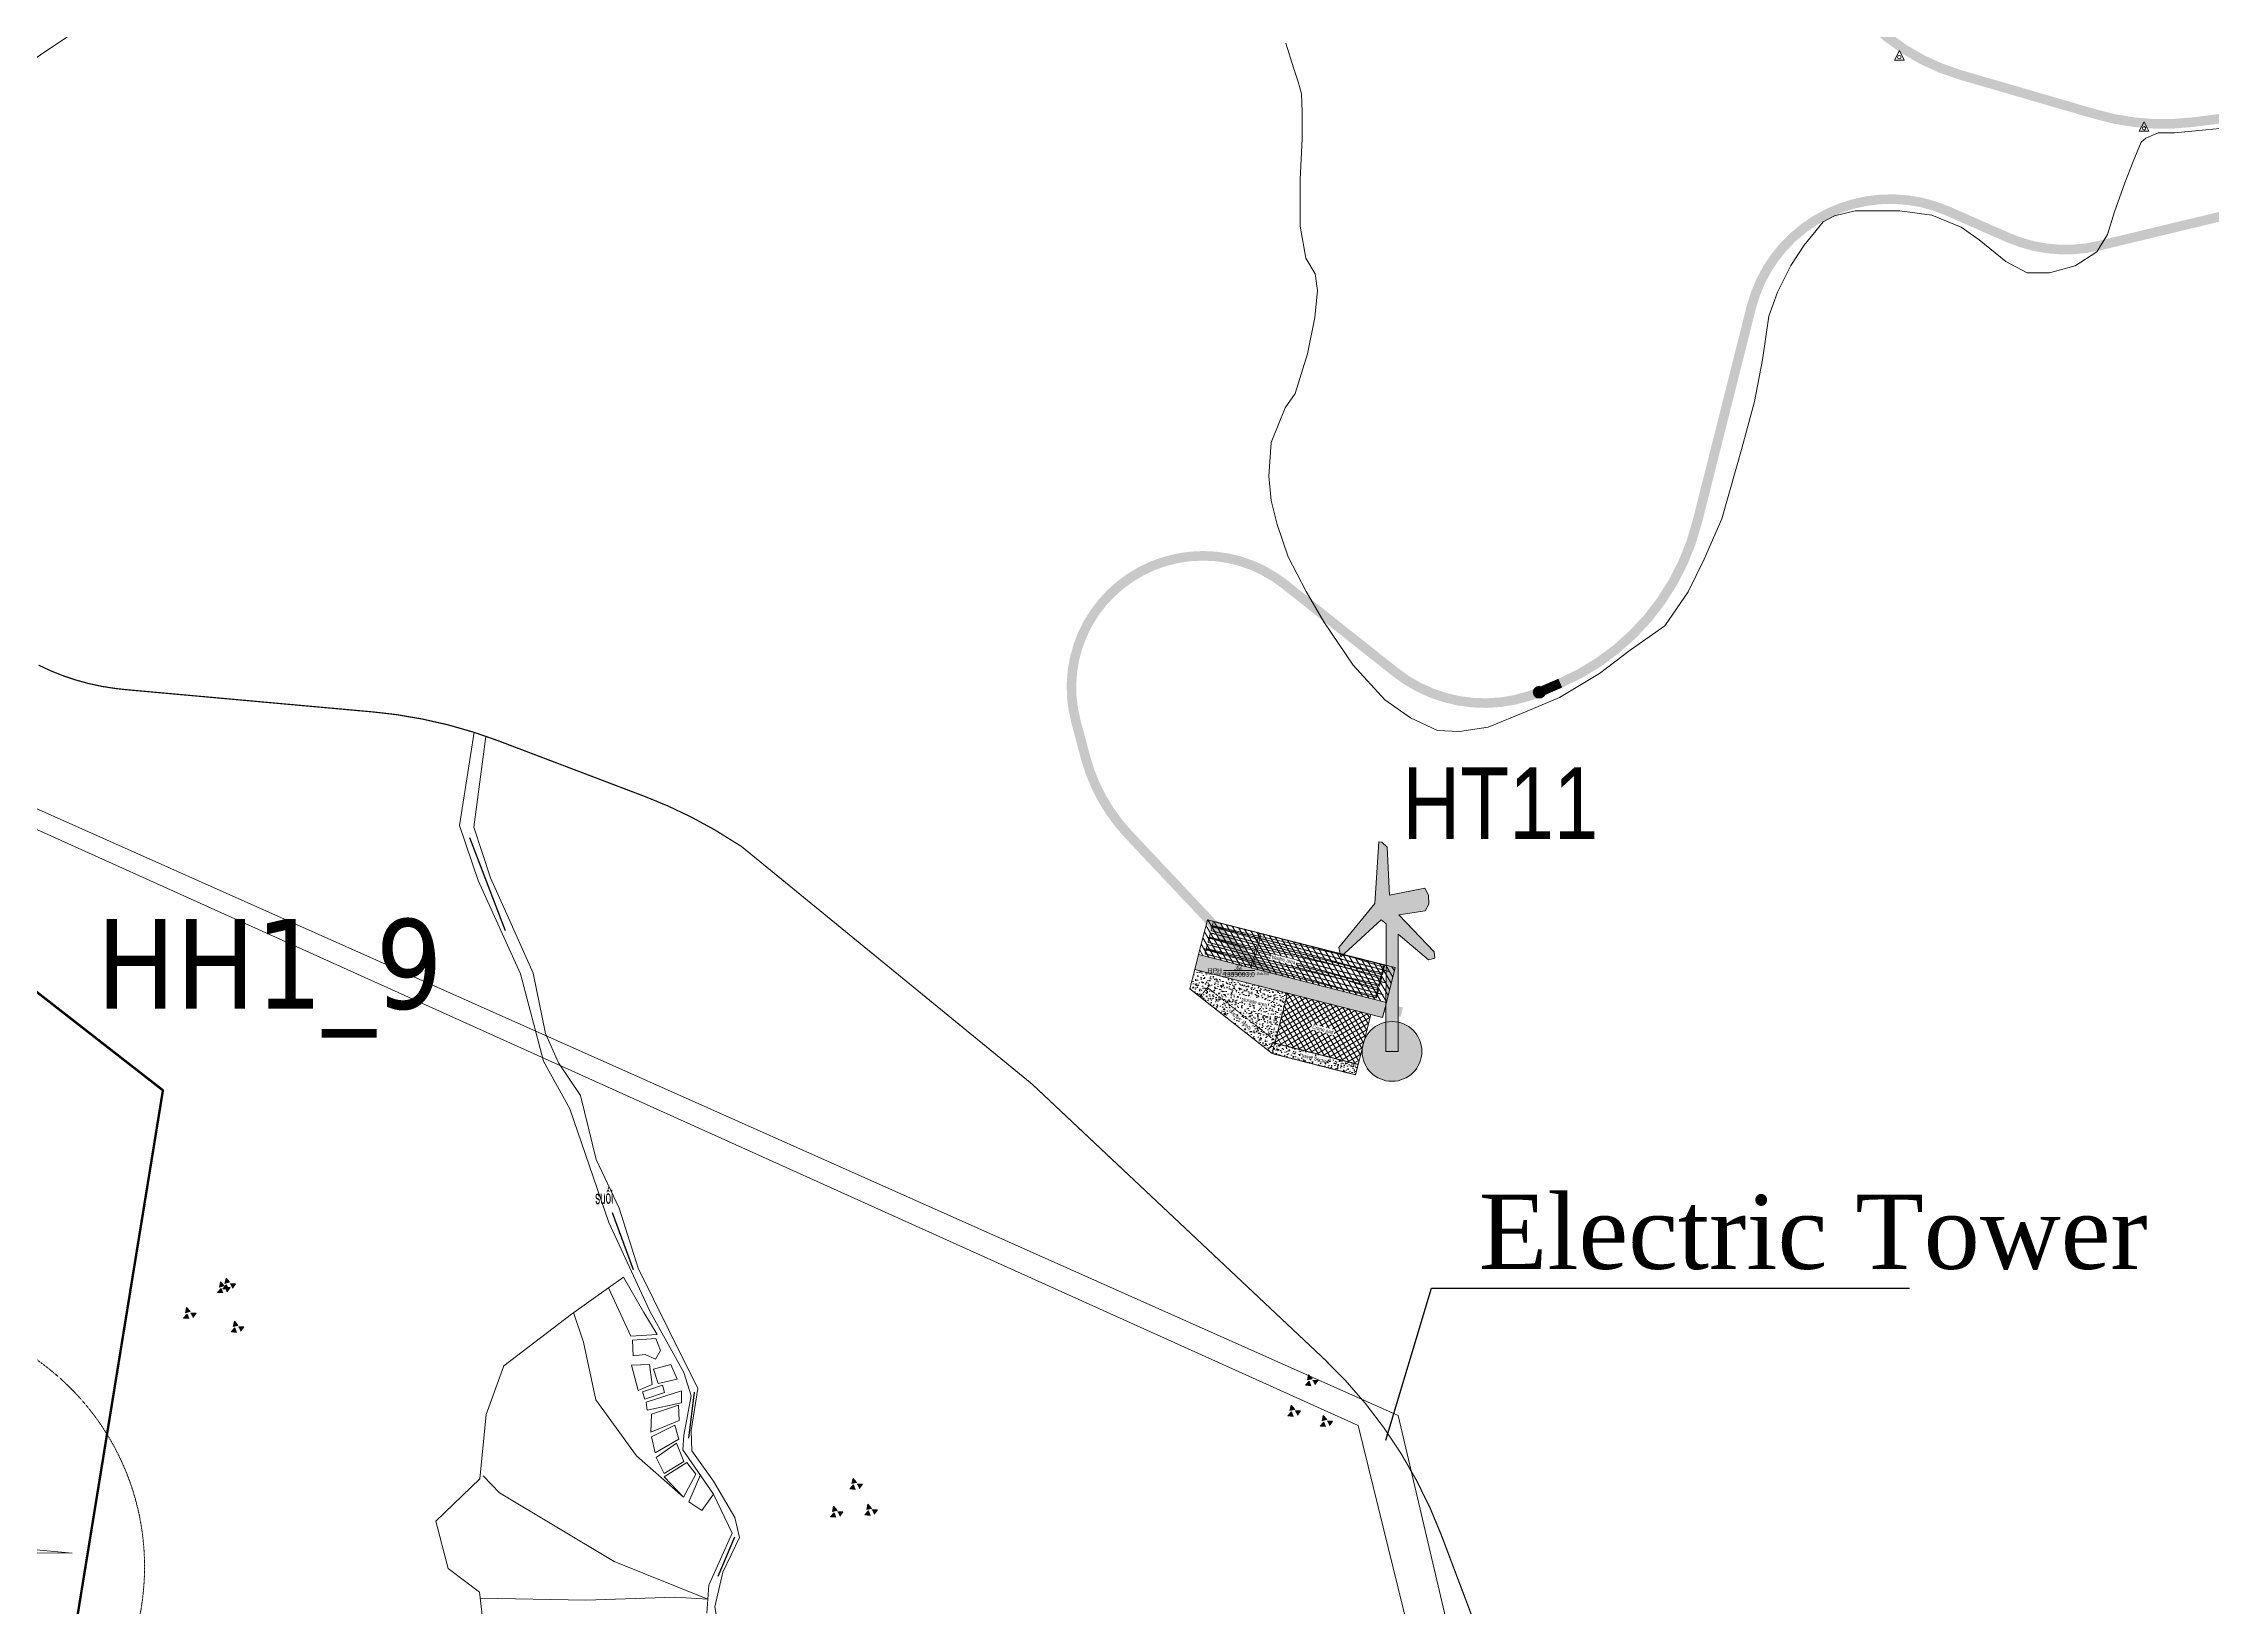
# Model space of a CAD drawing. Header units: metres. Extents: x 0 to 551036, y 0 to 1845929.
# Drawn here: x 545659 to 546567, y 1843430 to 1844084 of the extents above; entities that cross this region are included whole.
import ezdxf
from ezdxf.enums import TextEntityAlignment as Align

# ---------------------------------------------------------------- set-up
doc = ezdxf.new("R2010")
doc.units = ezdxf.units.M
doc.header["$MEASUREMENT"] = 0
for name, pattern in [('Anordnung Grundriss$0$GESTRICHELT', [0.75, 0.5, -0.25]), ('BD HH1 KEM TMB$0$DASHDOT2', [0.5, 0.25, -0.125, 0, -0.125]), ('CENTER', [2, 1.25, -0.25, 0.25, -0.25]), ('DASHED', [0.75, 0.5, -0.25]), ('HIDDEN', [0.375, 0.25, -0.125])]:
    doc.linetypes.add(name, pattern=pattern)
for name, color, linetype, lineweight in [('_0', 7, 'Continuous', 0), ('BD HH1 KEM TMB$0$ao_ho_song_suoi', 7, 'Continuous', 0), ('BD HH1 KEM TMB$0$duongdapcao', 7, 'Continuous', 0), ('BD HH1 KEM TMB$0$ghichuthuyetminh', 7, 'Continuous', 0), ('BD HH1 KEM TMB$0$nha', 7, 'Continuous', 0), ('BD HH1 KEM TMB$0$Ranh', 7, 'Continuous', 0), ('BD HH1 KEM TMB$0$ranhgioithucvat', 7, 'Continuous', 0), ('HH1', 7, 'Continuous', 0), ('Level 10', 7, 'Continuous', 0), ('Level 13', 7, 'Continuous', 0), ('Level 15', 7, 'Continuous', 0), ('Level 2', 7, 'Continuous', 0), ('Level 4', 7, 'Continuous', 0), ('Ranh', 7, 'Continuous', 0), ('STAPTS-HT8', 7, 'Continuous', 0), ('Đường', 7, 'Continuous', 0), ('风机平台', 7, 'Continuous', 0)]:
    doc.layers.add(name, color=color, linetype=linetype, lineweight=lineweight)
doc.styles.add('2mm', font='ARIALUNI.TTF')
doc.styles.add('ARIEL NARROW', font='ARIALN.TTF', dxfattribs={"width": 0.9})
doc.styles.add('BD HH1 KEM TMB$0$chamnha_0', font='')
doc.styles.add('BD HH1 KEM TMB$0$ghichuduongdien', font='', dxfattribs={"height": 6})
doc.styles.add('BD HH1 KEM TMB$0$Standard', font='txt.shx')
doc.styles.add('PECC5_TEXT', font='tahoma.ttf')
doc.styles.add('S6', font='simplex.shx')
doc.styles.get("Standard").update_dxf_attribs({"font": '', "height": 4})
doc.styles.add('Style-Arial', font='arial.ttf')
doc.styles.add('Style-Times New Roman', font='times.ttf')
doc.styles.get('BD HH1 KEM TMB$0$chamnha_0').set_extended_font_data('.VnArial')
doc.styles.get('BD HH1 KEM TMB$0$ghichuduongdien').set_extended_font_data('.VnArial Narrow')
doc.styles.get('Standard').set_extended_font_data('.VnArial')
doc.linetypes.add('FENCELINE1', pattern='A,6.35,-2.54,[133,ltypeshp.shx,S=2.54,R=0,X=-2.54,Y=0],-2.54,25.4', length=36.83)
doc.dimstyles.get("Standard").update_dxf_attribs({"dimtxt": 0.18, "dimasz": 0.18, "dimexe": 0.18, "dimexo": 0.0625, "dimgap": 0.09, "dimtad": 0, "dimtih": 1, "dimtoh": 1, "dimdec": 4, "dimzin": 0, "dimdsep": 46, "dimtxsty": 'Standard', "dimcen": 0.09, "dimadec": 0, "dimazin": 0, "dimtfac": 1, "dimtdec": 4, "dimtofl": 0, "dimtmove": 0, "dimatfit": 3, "dimfxl": 1, "dimtolj": 1, "dimtzin": 0, "dimarcsym": 0})

# ---------------------------------------------------------------- blocks, each defined once
blk = doc.blocks.new('BD HH1 KEM TMB$0$DA1')
at = {"layer": 'Level 10'}
for points in [[(42588, 97252.8), (42577.6, 97253.8), (42584.7, 97261.5)], [(42581.6, 97264), (42583.8, 97274.2), (42590.7, 97266.3)]]:
    blk.add_hatch(color=7, dxfattribs=at).paths.add_polyline_path(points)
at = {"layer": 'Level 10', "extrusion": (0, 0, -1)}
blk.add_hatch(color=7, dxfattribs=at).paths.add_polyline_path([(-42595.9, 97254.9), (-42602.1, 97263.3), (-42591.6, 97263.2)])
at = {"layer": 'Level 10', "color": 7}
for p, q in [((42577.6, 97253.8, 1062767.1), (42584.7, 97261.5, 1062767.1)), ((42577.6, 97253.8, 1062767.1), (42588, 97252.8, 1062767.1)), ((42583.8, 97274.2, 1062767.1), (42581.6, 97264, 1062767.1)), ((42581.6, 97264, 1062767.1), (42590.7, 97266.3, 1062767.1)), ((42583.8, 97274.2, 1062767.1), (42590.7, 97266.3, 1062767.1)), ((42588, 97252.8, 1062767.1), (42584.7, 97261.5, 1062767.1)), ((42602.1, 97263.3, 1062767.1), (42591.6, 97263.2, 1062767.1)), ((42602.1, 97263.3, 1062767.1), (42595.9, 97254.9, 1062767.1))]:
    blk.add_line(p, q, dxfattribs=at)
blk = doc.blocks.new('TB')
at = {"layer": 'Level 2', "color": 4, "lineweight": 13}
for p, q in [((-24.6, 1.1), (24.6, -1.1)), ((-1.2, -25.7), (1.2, 25.7))]:
    blk.add_line(p, q, dxfattribs=at)
at = {"layer": 'Level 2', "color": 1, "lineweight": 13}
blk.add_circle((0, 0), 13.5, dxfattribs=at)
at = {"layer": 'Level 4', "color": 1, "lineweight": 13, "flags": 128}
for points in [[(-104.2, 82.6), (155.3, 740.6), (-38, 82.1)], [(-131.5, 19.3), (-432.9, -620.6), (-85.8, -28.6)], [(-13.8, 71.5), (82.1, -2.6)], [(-61.6, -38.9), (58.1, -58)]]:
    blk.add_lwpolyline(points, dxfattribs=at)
at = {"layer": 'Level 4', "color": 2, "linetype": 'Anordnung Grundriss$0$GESTRICHELT', "lineweight": 13, "ltscale": 0.2}
blk.add_circle((0, 0), 1057.3, dxfattribs=at)
at = {"layer": 'Level 4', "color": 1, "lineweight": 13}
for radius in [125, 105]:
    blk.add_circle((0, 0), radius, dxfattribs=at)
for centre, radius, start, end in [((-131.6, 56.9), 15.7, 109.75357, 203.5071), ((0.1, 99.2), 154, 198.38851, 236.08413), ((-72.2, -68.1), 154, 77.17654, 114.87215), ((-43.3, 37), 45.4, 49.53072, 83.32667), ((-56.6, 6.1), 45.4, 229.934, 263.72995), ((56.6, -24.5), 33.6, 272.61156, 40.64911)]:
    blk.add_arc(centre, radius, start, end, dxfattribs=at)
blk = doc.blocks.new('Dinh')
for p, q in [((0, 27.6), (-20, -12.4)), ((20, -12.4), (0, 27.6))]:
    blk.add_line(p, q)
at = {"color": 4, "flags": 128}
blk.add_lwpolyline([(-20, -12.4), (20, -12.4)], dxfattribs=at)
blk.add_circle((0, 0), 7.2)
blk = doc.blocks.new('Point')
blk.add_circle((0, 0), 0.136)
blk.add_point((0, 0))
blk.add_point((0, 0))
at = {"style": 'S6'}
for tag, p in [('POINT', (-0.5, 15.3)), ('ELEV', (6.8, 0))]:
    blk.add_attdef(tag, text='', height=10, dxfattribs=at).set_placement(p, align=Align.CENTER)
blk.add_attdef('DESC', text='', height=10, dxfattribs=at).set_placement((0.4, -6.6), align=Align.TOP_CENTER)
blk = doc.blocks.new('node')
blk.add_hatch(color=3).paths.add_polyline_path([(125, 0, 1), (-125, 0, 1)])
blk.add_circle((0, 0), 125)
blk = doc.blocks.new('blades-v150')
at = {"linetype": 'CENTER'}
blk.add_line((-23.3, 0), (747.2, 0), dxfattribs=at)
for p, q in [((3.9, 13), (27.6, 13)), ((27.6, 13), (150.3, 20.3)), ((27.6, -13), (3.9, -13)), ((143.8, -17.6), (27.6, -13))]:
    blk.add_line(p, q)
at = {"flags": 128}
for points in [[(0, -19.7), (0, 20.3), (3.9, 20.3), (3.9, -19.7), (0, -19.7)], [(533.7, -19.7), (533.7, 20.3), (540.2, 20.3), (540.2, -19.7), (533.7, -19.7)]]:
    blk.add_lwpolyline(points, close=True, dxfattribs=at)
at = {"color": 252, "linetype": 'DASHED'}
blk.add_lwpolyline([(0, 20.3), (740, 20.3), (740, -19.7), (0, -19.7), (0, 20.3)], close=True, dxfattribs=at)
at = {"flags": 128}
for points in [[(533.7, 8.6), (150.3, 20.3)], [(143.8, -17.6), (533.7, -7.1)]]:
    blk.add_lwpolyline(points, dxfattribs=at)
blk.add_lwpolyline([(540.2, -6.9), (735.1, -2.6, 0.06161), (737.7, -2.2, 0.043813), (738.6, -1.8, 0.166843), (740, 0, 0.166843), (738.6, 1.8, 0.043813), (737.7, 2.2, 0.06161), (735.1, 2.6), (540.2, 8.5)], format="xyb", dxfattribs=at)
blk = doc.blocks.new('A$C0BB32EA6')
at = {"yscale": -1, "rotation": 165.6394264057712}
for p in [(5462187.4, 18436920.2), (5462199.8, 18436968.6), (5462175, 18436871.7)]:
    blk.add_blockref('blades-v150', p, dxfattribs=at)
at = {"color": 1, "insert": (5461914.8, 18436597.6), "char_height": 15, "attachment_point": 5, "rotation": 345.63943, "style": 'ARIEL NARROW', "bg_fill": 3, "box_fill_scale": 1.25, "bg_fill_color": 135, "bg_fill_transparency": 0}
blk.add_mtext('\\H1x;\\W0.9;\\A1;tower Section ', dxfattribs=at)
h = blk.add_hatch()
h.set_pattern_fill('ANSI37', color=252, style=0, pattern_type=2)
h.set_pattern_definition([(300.6394, (5461797.938, 18436871.426), (-16.13234, -9.5556), []), (210.6394, (5461797.938, 18436871.426), (-9.5556, 16.13234), [])])
h.paths.add_polyline_path([(5461744.6, 18436663.1), (5462093.4, 18436573.9), (5462146.7, 18436782.1), (5461797.9, 18436871.4)])
at = {"flags": 128}
blk.add_lwpolyline([(5461744.6, 18436663.1), (5462093.4, 18436573.9), (5462146.7, 18436782.1), (5461797.9, 18436871.4), (5461744.6, 18436663.1)], close=True, dxfattribs=at)
at = {"linetype": 'HIDDEN'}
blk.add_lwpolyline([(5462093.4, 18436573.9), (5462082.2, 18436530.3), (5461733.5, 18436619.6), (5461744.6, 18436663.1), (5462093.4, 18436573.9)], close=True, dxfattribs=at)
at = {"color": 1, "insert": (5461597.9, 18436759.4), "char_height": 15, "attachment_point": 5, "rotation": 138.25617, "style": 'ARIEL NARROW', "bg_fill": 3, "box_fill_scale": 1.25, "bg_fill_color": 135, "bg_fill_transparency": 0}
blk.add_mtext('\\H1x;\\W0.9;\\A1;tower Section ', dxfattribs=at)
h = blk.add_hatch()
h.set_pattern_fill('ANSI31', color=252, style=0, pattern_type=2)
h.set_pattern_definition([(300.6394, (5461463.924, 18437179.554), (-16.13234, -9.55563), [])])
h.paths.add_polyline_path([(5461426.6, 18437033.6), (5461463.7, 18437178.8), (5462248.6, 18436978.7), (5462211.5, 18436832.6)])
h = blk.add_hatch()
h.set_pattern_fill('AR-SAND', color=252, style=0, pattern_type=2)
h.set_pattern_definition([(308.1394, (5461426.558, 18437033.6045), (-2.69461, -9.25497), [0, -7.6, 0, -8.5, 0, -8.125]), (338.1394, (5461426.558, 18437033.604), (5.0726, -15.86456), [0, -4.1, 0, -6.85, 0, -2.625]), (18.1394, (5461420.6, 18437035.13), (15.07717, -3.88931), [0, -2.5, 0, -9, 0, -11.75]), (28.1394, (5461420.6, 18437035.13), (13.47257, -7.9792), [0, -1.25, 0, -5.9, 0, -6.75])])
h.paths.add_polyline_path([(5461410.4, 18436970.6), (5461426.6, 18437033.6), (5462211.5, 18436832.6), (5462195.5, 18436769.6)])
h = blk.add_hatch()
h.set_pattern_fill('AR-CONC', color=252, style=0, pattern_type=2)
h.set_pattern_definition([(295.6394, (5461381.142, 18436978.136), (35.5206, -5.8553), [3.75, -41.25]), (350.6394, (5461381.142, 18436978.136), (-16.0489, -34.7138), [3, -33]), (245.188, (5461384.102, 18436977.648), (19.4718, -40.569), [3.187, -35.0571]), (299.455, (5461378.66, 18436968.45), (53.7473, -5.2177), [5.625, -61.875]), (249.004, (5461383.14, 18436968.013), (33.1927, -58.775), [4.7805, -52.5857]), (354.455, (5461378.66, 18436968.45), (33.1927, -58.775), [4.5, -49.5]), (324.6394, (5461384.126, 18436969.63), (33.9058, 12.0996), [3.75, -41.25]), (19.6394, (5461384.126, 18436969.63), (2.793, -38.142), [3, -33]), (274.188, (5461386.95, 18436970.638), (36.6987, -26.0424), [3.187, -35.0571]), (308.139, (5461381.324, 18436978.443), (-3.5394, -16.27538), [0, -32.6, 0, -33.5, 0, -33.125]), (338.139, (5461381.324, 18436978.443), (7.85115, -22.36682), [0, -19.1, 0, -31.85, 0, -12.625]), (18.1394, (5461370.34, 18436980.901), (26.13684, -5.52751), [0, -12.5, 0, -39, 0, -51.75]), (28.1394, (5461365.497, 18436982.14), (27.0068, -12.08104), [0, -16.25, 0, -25.9, 0, -36.75])])
h.paths.add_polyline_path([(5462082.2, 18436530.3), (5462093.4, 18436573.9), (5461744.6, 18436663.1), (5461797.9, 18436871.4), (5461410.4, 18436970.6), (5461389.8, 18436889.9), (5461733.5, 18436619.6)])
at = {"flags": 128}
for points in [[(5461426.6, 18437033.6), (5461463.7, 18437178.8), (5462248.6, 18436978.7), (5462211.5, 18436832.6), (5461426.6, 18437033.6)], [(5461410.4, 18436970.6), (5461426.6, 18437033.6), (5462211.5, 18436832.6), (5462195.5, 18436769.6), (5461410.4, 18436970.6)], [(5462082.2, 18436530.3), (5462093.4, 18436573.9), (5461744.6, 18436663.1), (5461797.9, 18436871.4), (5461410.4, 18436970.6), (5461389.8, 18436889.9), (5461733.5, 18436619.6), (5462082.2, 18436530.3)]]:
    blk.add_lwpolyline(points, close=True, dxfattribs=at)
at = {"linetype": 'HIDDEN'}
blk.add_lwpolyline([(5461746.5, 18436672.9), (5461715.6, 18436633.6), (5461432.6, 18436856.2), (5461463.5, 18436895.5), (5461746.5, 18436672.9)], close=True, dxfattribs=at)
at = {"color": 1, "char_height": 15, "attachment_point": 5, "rotation": 345.63943, "style": 'ARIEL NARROW', "bg_fill": 3, "box_fill_scale": 1.25, "bg_fill_color": 135, "bg_fill_transparency": 0}
for s, insert in [('\\H1x;\\W0.9;\\A1;blades area', (5461782.3, 18437011.7)), ('\\H1x;\\W0.9;\\A1;storage area', (5461659.1, 18436833.3)), ('\\H1x;\\W0.9;\\A1;Crane pad', (5461945.4, 18436717.2))]:
    blk.add_mtext(s, dxfattribs=dict(at, insert=insert))
blk = doc.blocks.new('windturbine')
at = {"lineweight": -2}
blk.add_hatch(color=1, dxfattribs=at).paths.add_polyline_path([(50, 0), (-50, 0), (-50, 1049), (-90, 1083), (-423, 779), (-438, 856), (-143, 1218), (-110, 1724), (-84, 1722), (-40, 1680), (-21, 1285), (269, 1343), (301, 1286), (302, 1213), (273, 1158), (56, 1124), (346, 819), (351, 768), (300, 755), (50, 966)])
at = {"color": 253, "lineweight": -2, "flags": 128}
blk.add_lwpolyline([(56, 1124), (346, 819), (351, 768), (300, 755), (50, 966), (50, 0), (-50, 0), (-50, 1049), (-90, 1083), (-423, 779), (-438, 856), (-143, 1218), (-110, 1724), (-84, 1722), (-40, 1680), (-21, 1285), (269, 1343), (301, 1286), (302, 1213), (273, 1158), (56, 1124)], close=True, dxfattribs=at)
blk = doc.blocks.new('fewrfwerferf')
at = {"linetype": 'Continuous'}
h = blk.add_hatch(color=1, dxfattribs=at)
edge = h.paths.add_edge_path()
edge.add_arc((5462851.02197, 18438130.06612), 25, 0, 360)
at = {"linetype": 'CENTER', "ltscale": 7, "const_width": 40, "flags": 128}
for points in [[(5476423.56126, 18431258.38278), (5476423.56126, 18431258.38278, 0.0267408766), (5476037.61961, 18431628.07212), (5475364.11831, 18432207.46275, 0.1660016638), (5475004.2614, 18432351.78748), (5474480.37066, 18432379.2739, -0.2177838936), (5474111.76664, 18432571.77744), (5473923.83167, 18432813.61108, 0.1727665961), (5473640.99753, 18432994.10357), (5473467.75398, 18433033.90952, -0.2983969524), (5473088.2532, 18433429.23564), (5473065.5772, 18433550.40322, 0.5151432314), (5472326.98799, 18433893.08897), (5472135.77645, 18433784.37801, -0.1958382887), (5471686.95518, 18433725.61695), (5471266.79667, 18433835.85939, -0.2924958552), (5470901.41375, 18434231.9596), (5470850.44797, 18434518.59984, 0.0528630612), (5470762.55414, 18434822.43676), (5470485.44305, 18435501.94768, -0.1265417113), (5470438.34281, 18435847.48494), (5470469.83562, 18436117.12214, 0.3984430923), (5470058.00595, 18436667.88377), (5469823.66717, 18436708.20915, 0.2917725115), (5469228.63184, 18436458.47433), (5469112.28333, 18436290.45041, -0.2258918537), (5468664.85746, 18436033.77941), (5467738.64952, 18435962.7846, -0.2394647396), (5467236.66059, 18436171.23124), (5466882.94619, 18436585.13934, -0.1792293507), (5466739.08052, 18436976.28359), (5466739.86089, 18437324.20573, 0.0636826515), (5466708.24313, 18437575.92955), (5466587.48847, 18438044.64832, -0.2103589309), (5466685.27774, 18438641.01851), (5466935.68768, 18439025.57041, 0.6387235405), (5465972.39134, 18440563.3684), (5465586.11114, 18440514.5821, -0.1025405446), (5465181.4742, 18440546.50689), (5464613.20725, 18440711.82419, -0.1451218549), (5464182.80611, 18440988.50769), (5464138.99349, 18441039.35365, -0.0887252443), (5463870.04188, 18441493.94505), (5463613.57194, 18442181.02417, 0.1433890647), (5463361.14586, 18442518.58029), (5463176.78112, 18442656.95871, -0.0689252043), (5463030.69352, 18442801.91113), (5462968.50546, 18442883.43329, 0.5873789618), (5462104.00923, 18442758.92122), (5462040.53258, 18442593.09174, -0.03176498), (5461908.51114, 18442304.52906), (5461815.71436, 18442131.63431, 0.065971935), (5461722.94968, 18441885.81074), (5461667.83527, 18441649.45196, -0.4755679197), (5460831.24279, 18441241.31508), (5460327.35137, 18441474.81615, 0.1644853322), (5459945.2205, 18441516.20366), (5459555.11761, 18441429.72061, -0.3690864583), (5458866.87473, 18441795.92684), (5458834.68336, 18441877.79089)], [(5466969.84234, 18440060.49069), (5466958.05819, 18440081.49761, 0.3917620941), (5466221.26579, 18440319.7931), (5466066.22317, 18440247.94199, -0.0495999767), (5465692.38093, 18440117.86425), (5465192.66961, 18439997.8373, -0.163928453), (5464811.06163, 18440031.98251), (5464560.93662, 18440141.94774, 0.4641637548), (5463737.62785, 18439739.22253), (5463511.62222, 18438841.85522, -0.2330371575), (5462938.92568, 18438168.27332), (5462859.83054, 18438134.05874, -0.2765120681), (5462248.64225, 18438214.75569), (5461786.34145, 18438581.63016, 0.7222720144), (5460912.99768, 18438009.16935), (5460953.43536, 18437857.4402, 0.1243293744), (5461132.05749, 18437536.48693), (5461544.92277, 18437097.93394, 0.1434233675), (5461908.54044, 18436884.56377), (5462276.37554, 18436792.30276)]]:
    blk.add_lwpolyline(points, format="xyb", dxfattribs=at)
at = {"color": 1, "linetype": 'Continuous'}
blk.add_circle((5462851.02197, 18438130.06612), 25, dxfattribs=at)
for name, p in [('Dinh', (5464356.99003, 18440786.36158)), ('Dinh', (5465380.4843, 18440488.6119)), ('node', (5462235.21, 18436628.18))]:
    blk.add_blockref(name, p)
at = {"xscale": 2, "yscale": 2, "zscale": 2}
blk.add_blockref('Point', (5462235.21, 18436628.18), dxfattribs=at)
at = {"linetype": 'Continuous', "lineweight": 0, "style": '2mm', "width": 0.8}
blk.add_text('HT11', height=300, dxfattribs=at).set_placement((5462278.39481, 18437516.22361, -530))
at = {"linetype": 'Continuous'}
blk.add_blockref('A$C0BB32EA6', (0, 0), dxfattribs=at)
at = {"color": 253, "xscale": 0.5080000000141998, "yscale": 0.5080000000141998, "zscale": 0.5080000000141998, "rotation": 359.9610393790765}
blk.add_blockref('windturbine', (5462235.1437, 18436628.23444), dxfattribs=at)
blk = doc.blocks.new('N_THUA_26')
at = {"layer": 'Level 13', "color": 2, "linetype": 'Continuous', "lineweight": 0}
blk.add_line((-5.85, 0), (7.22, 0), dxfattribs=at)
at = {"layer": 'Level 13', "color": 5, "linetype": 'Continuous', "lineweight": 0, "style": 'Style-Arial'}
blk.add_text('72', height=2, dxfattribs=at).set_placement((0.68, 1.6), align=Align.MIDDLE_CENTER)
at = {"layer": 'Level 2', "color": 3, "linetype": 'Continuous', "lineweight": 0, "style": 'Style-Arial'}
blk.add_text('RPH', height=2, dxfattribs=at).set_placement((-6.45, 0), align=Align.MIDDLE_RIGHT)
at = {"layer": 'Level 4', "color": 1, "linetype": 'Continuous', "lineweight": 0, "style": 'Style-Arial'}
blk.add_text('1359003,0', height=2, dxfattribs=at).set_placement((0.68, -1.6), align=Align.MIDDLE_CENTER)

msp = doc.modelspace()

# ---------------------------------------------------------------- linework, layer by layer
at = {"layer": '_0', "flags": 128}
for points in [[(547771.494, 1842794.771), (547757.579, 1842804.318), (547055.819, 1843042.132), (546769.738, 1843134.912), (546382.573, 1843267.879), (546283.464, 1843301.159), (546272.397, 1843313.432), (546226.057, 1843510.534), (545522.782, 1843823.924), (545516.574, 1843827.875), (545162.705, 1844092.38), (545147.06543, 1844098.55328), (544954.439, 1844117.984), (544037.891, 1844430.588), (544029.367, 1844435.383)], [(547748.177, 1842791.638), (547050.654, 1843026.907), (546767.4287, 1843128.47227), (546379.939, 1843260.162), (546271.45, 1843289.066), (546259.673, 1843301.685), (546209.361, 1843506.378), (545518.811, 1843817.765), (545512.468, 1843822.27), (545156.647, 1844076.321), (545140.897, 1844082.926), (544961.961, 1844108.201), (544953.29793, 1844109.34529), (544032.919, 1844422.139), (544024.52332, 1844426.97639)]]:
    msp.add_lwpolyline(points, dxfattribs=at)
at = {"layer": 'BD HH1 KEM TMB$0$ao_ho_song_suoi', "flags": 128}
for points in [[(545839.59867, 1843796.26865), (545833.53563, 1843757.34419), (545841.27726, 1843734.31449), (545859.10105, 1843695.27193), (545868.64964, 1843658.79345), (545879.63196, 1843638.82238), (545896.01543, 1843591.3236), (545913.13133, 1843554.12782), (545927.37384, 1843528.5405), (545930.40261, 1843518.82957), (545927.37384, 1843502.30839), (545926.98293, 1843496.24064), (545939.80963, 1843477.67626), (545947.5075, 1843461.37574), (545937.77688, 1843439.5405), (545936.98634, 1843427.9034)], [(545941.63178, 1843423.15173), (545940.36355, 1843430.50489), (545943.63224, 1843445.02282), (545950.60567, 1843459.5418), (545948.68668, 1843467.93182), (545939.81139, 1843483.11378), (545930.67025, 1843495.72641), (545930.41454, 1843504.28705), (545933.22735, 1843521.79165), (545921.11942, 1843546.29489), (545908.28752, 1843572.09924), (545900.26051, 1843597.19001), (545890.65895, 1843617.66938), (545884.07052, 1843644.35672), (545874.95058, 1843657.97137), (545869.43356, 1843670.34832), (545864.36694, 1843695.55228), (545854.6001, 1843717.40205), (545846.49837, 1843735.39401), (545839.47688, 1843756.62452), (545844.54276, 1843794.54584)]]:
    msp.add_lwpolyline(points, dxfattribs=at)
at = {"layer": 'BD HH1 KEM TMB$0$duongdapcao', "flags": 128}
for points in [[(545905.13591, 1843543.66336), (545916.21072, 1843544.37949), (545910.6733, 1843553.62411), (545902.05101, 1843568.3964), (545895.85377, 1843563.99315), (545905.13591, 1843543.66336)], [(545934.24786, 1843485.72594), (545929.4499, 1843474.38981), (545934.93376, 1843470.82998), (545939.80963, 1843477.67626)]]:
    msp.add_lwpolyline(points, dxfattribs=at)
for points in [[(545915.5878, 1843542.68594), (545905.93967, 1843542.02353), (545906.12379, 1843535.5466), (545911.20564, 1843536.06181), (545915.47733, 1843534.11137), (545917.57635, 1843537.75464), (545915.5878, 1843542.68594)], [(545913.03633, 1843531.90784), (545905.448, 1843531.58377), (545908.26929, 1843521.01894), (545914.07406, 1843523.54672), (545913.03633, 1843531.90784)], [(545921.90425, 1843531.84818), (545914.65439, 1843529.90565), (545916.54566, 1843523.97309), (545924.53102, 1843525.8106), (545921.90425, 1843531.84818)], [(545918.46252, 1843523.20591), (545910.06644, 1843520.44587), (545911.02389, 1843517.31781), (545919.30951, 1843520.11466), (545918.46252, 1843523.20591)], [(545926.42299, 1843520.81293), (545911.66058, 1843516.08787), (545912.02833, 1843512.72784), (545926.42299, 1843515.82537), (545926.42299, 1843520.81293)], [(545925.10962, 1843514.82014), (545913.762, 1843511.04009), (545913.60438, 1843503.5325), (545925.37229, 1843508.41506), (545925.10962, 1843514.82014)], [(545923.63907, 1843506.5734), (545913.81496, 1843501.58583), (545915.39103, 1843494.91825), (545925.21512, 1843500.58832), (545923.63907, 1843506.5734)], [(545924.32351, 1843498.95277), (545915.8128, 1843493.0202), (545919.17505, 1843486.30011), (545927.31803, 1843491.28767), (545924.32351, 1843498.95277)], [(545928.63478, 1843490.95421), (545919.17844, 1843484.86414), (545927.21632, 1843476.46403), (545932.36478, 1843486.01915), (545928.63478, 1843490.95421)]]:
    msp.add_lwpolyline(points, close=True, dxfattribs=at)
at = {"layer": 'BD HH1 KEM TMB$0$Ranh', "color": 3, "linetype": 'BD HH1 KEM TMB$0$DASHDOT2', "ltscale": 6, "const_width": 0.5}
msp.add_lwpolyline([(545657.47356, 1843824.36388), (545662.53452, 1843822.00606), (545667.7192, 1843819.93443), (545673.01144, 1843818.15545), (545678.39472, 1843816.67466), (545683.85228, 1843815.49668), (545689.57734, 1843814.59197), (545693.70783, 1843814.13832), (545797.67214, 1843804.75894), (545807.0316, 1843803.67879), (545817.97056, 1843801.82637), (545828.86224, 1843799.34957), (545839.59867, 1843796.26865), (545849.48684, 1843792.82303), (545911.31691, 1843769.32196), (545920.50065, 1843765.55125), (545930.55279, 1843760.77098), (545940.35652, 1843755.4184), (545951.42018, 1843748.54973), (546072.96419, 1843649.17435), (546194.36505, 1843534.92033), (546195.31716, 1843534.0217), (546203.86195, 1843525.39382), (546212.33874, 1843515.65021), (546220.16909, 1843505.37988), (546227.32035, 1843494.62565), (546233.76271, 1843483.43234), (546239.46931, 1843471.84663), (546244.10697, 1843460.66291), (546281.75847, 1843360.87776)], dxfattribs=at)
at = {"layer": 'BD HH1 KEM TMB$0$ranhgioithucvat', "flags": 128}
for points in [[(545972.98609, 1843357.33019), (545953.62559, 1843347.22061), (545944.41115, 1843327.44267), (545933.7183, 1843331.52811), (545921.50845, 1843344.86968), (545903.43635, 1843344.09009), (545891.86499, 1843355.1341), (545880.03362, 1843371.24537), (545875.87312, 1843392.68373), (545850.13012, 1843393.07352), (545843.33375, 1843424.64024), (545841.87845, 1843436.69042), (545828.81038, 1843446.52627), (545823.68385, 1843466.32026), (545842.09275, 1843484.01842), (545844.65599, 1843511.0314), (545852.11277, 1843531.29113), (545880.30867, 1843552.94808), (545895.85377, 1843563.99315)], [(545927.21632, 1843476.46403), (545907.58703, 1843493.67473), (545890.53586, 1843517.16919), (545885.35581, 1843541.25738), (545881.18368, 1843553.56979)], [(545842.18813, 1843434.12619), (545886.29589, 1843433.3423), (545923.64422, 1843434.62302), (545937.38161, 1843433.72195), (545898.1961, 1843449.44273), (545850.22914, 1843478.16736), (545843.39778, 1843485.27307)]]:
    msp.add_lwpolyline(points, dxfattribs=at)
at = {"layer": 'Ranh', "linetype": 'FENCELINE1', "lineweight": 13, "const_width": 1}
msp.add_lwpolyline([(545039.78842, 1844094.35008), (545124.08835, 1843654.25007), (545296.08835, 1843665.35004), (545306.4884, 1843960.65004), (545709.48834, 1843646.54997), (545656.48829, 1843320.54998), (546108.28829, 1843335.54991), (547778.80819, 1842689.00963), (548193.07811, 1842207.30956), (548585.07806, 1841934.3695), (548381.70799, 1841468.51953), (548541.08792, 1841050.34951), (548101.40786, 1840712.89958), (547608.7779, 1840958.86966), (547251.34806, 1841933.18972), (546890.08813, 1842359.14978), (545600.78827, 1843192.74999), (545260.58826, 1843158.05004), (544710.1383, 1843401.59013), (544568.32841, 1844020.54016), (545039.78842, 1844094.35008)], dxfattribs=at)

# ---------------------------------------------------------------- block references
at = {"layer": 'BD HH1 KEM TMB$0$nha', "xscale": 0.2159999999916181, "yscale": 0.2159999999916181, "zscale": 0.2159999999916181}
for p in [(536537.80805, 1822556.74232), (536535.50462, 1822555.20825), (536521.30015, 1822544.46979), (536541.26319, 1822538.71703), (536990.54429, 1822516.39324), (536983.22462, 1822503.5968), (536996.64398, 1822499.33133), (536800.00127, 1822473.02525), (536791.85862, 1822461.36592), (536806.24397, 1822462.17936)]:
    msp.add_blockref('BD HH1 KEM TMB$0$DA1', p, dxfattribs=at)
at = {"layer": 'Đường', "lineweight": 13, "xscale": 0.1, "yscale": 0.1, "zscale": 0.1, "rotation": 286.2264331696364}
msp.add_blockref('TB', (545596.0774, 1843447.243), dxfattribs=at)

# ---------------------------------------------------------------- texts
at = {"layer": '_0', "insert": (546259.84971, 1843602.88196), "char_height": 31.0314572, "width": 1384.4146028, "attachment_point": 1}
msp.add_mtext('\\fTimes New Roman|b0|i0|c00|p23;Electric Tower', dxfattribs=at)
at = {"layer": 'BD HH1 KEM TMB$0$ghichuthuyetminh', "linetype": 'ByBlock', "style": 'BD HH1 KEM TMB$0$ghichuduongdien', "width": 0.6}
msp.add_text('suèi', height=6, rotation=1.82020866, dxfattribs=at).set_placement((545890.35297, 1843598.89543))
at = {"layer": 'HH1', "color": 1, "lineweight": 13, "style": 'PECC5_TEXT'}
msp.add_text('HH1_9', height=37.5, dxfattribs=at).set_placement((545681.59944, 1843680.67026))

# ---------------------------------------------------------------- leaders
msp.add_leader([(546220.90176, 1843500.28987), (546240.04074, 1843563.74685), (546439.92686, 1843563.74685)], dimstyle='Standard', override={"dimtxt": 2.5, "dimasz": 2.5, "dimgap": 0.625, "dimtxsty": 'BD HH1 KEM TMB$0$chamnha_0'})
at = {"layer": 'Level 15'}
for points in [[(545852.764, 1843713.18639), (545837.82861, 1843752.20561)], [(545906.3061, 1843571.49222), (545897.50753, 1843595.29198)], [(545929.37765, 1843501.05059), (545931.78699, 1843520.30568)], [(545941.68925, 1843443.41532), (545948.69436, 1843459.82888)]]:
    msp.add_leader(points, dimstyle='Standard', override={"dimtxsty": 'BD HH1 KEM TMB$0$Standard'}, dxfattribs=at)

# ---------------------------------------------------------------- next in the draw order: block references
at = {"layer": 'STAPTS-HT8', "linetype": 'Continuous', "xscale": 0.1, "yscale": 0.1, "zscale": 0.1}
msp.add_blockref('fewrfwerferf', (0, 0), dxfattribs=at)

# ---------------------------------------------------------------- next in the draw order: linework, layer by layer
at = {"layer": 'Level 10', "color": 5, "linetype": 'Continuous', "lineweight": 0, "flags": 128}
msp.add_lwpolyline([(546179.14, 1844084.53), (546182.32, 1844074.11), (546184.27, 1844068.26), (546185.61, 1844063.22), (546185.96, 1844055.78), (546185.96, 1844044.56), (546185.17, 1844027.44), (546185.17, 1844007.98), (546187.48, 1843994.6), (546191.37, 1843987.95), (546192.29, 1843981), (546191.2, 1843969.8), (546188.17, 1843954.58), (546183.02, 1843938.03), (546178.81, 1843931.92), (546172.93, 1843917.42), (546172.03, 1843903.42), (546172.92, 1843893.16), (546175.52, 1843883.17), (546180.14, 1843869.71), (546187.62, 1843855.17), (546194.99, 1843842.46), (546207.34, 1843824.33), (546220.52, 1843809.88), (546231.22, 1843802.29), (546242.57, 1843797.08), (546251.77, 1843796.57), (546263.67, 1843798.41), (546279.99, 1843805.1), (546293.6, 1843810.89), (546310.23, 1843820.87), (546323.17, 1843830.58), (546337.63, 1843840.8), (546347.38, 1843855), (546354.04, 1843868.73), (546361.44, 1843885.61), (546369.93, 1843915.54), (546375.19, 1843934.57), (546378.45, 1843952.1), (546381.14, 1843970.25), (546384.75, 1843980.35), (546390.35, 1843991.55), (546395.89, 1844000.06), (546403.9, 1844009.81), (546408.6, 1844012.31), (546417.27, 1844014.31), (546435.89, 1844014.31), (546449.28, 1844012.5), (546461.62, 1844007.56), (546469.1, 1844002.22), (546480.2, 1843993.16), (546489.11, 1843988.44), (546498.55, 1843988.44), (546509.25, 1843991.36), (546518.25, 1843997.2), (546522.71, 1844004.44), (546525.73, 1844013.91), (546530.02, 1844026.03), (546533.53, 1844035.01), (546536.88, 1844043.04), (546538.8, 1844044.77), (546543.95, 1844046.94), (546550.83, 1844046.94), (546563.91, 1844048.17), (546575.63, 1844049.34)], dxfattribs=at)
at = {"layer": '风机平台', "color": 5}
msp.add_line((545429.4529, 1843926.59767), (546635.46581, 1844733.25437), dxfattribs=at)

# ---------------------------------------------------------------- next in the draw order: block references
at = {"layer": 'Level 2', "color": 3, "linetype": 'Continuous', "lineweight": 0}
msp.add_blockref('N_THUA_26', (546158.86545, 1843696.60807), dxfattribs=at)

# ---------------------------------------------------------------- next in the draw order: texts
at = {"layer": 'Level 15', "color": 2, "linetype": 'Continuous', "lineweight": 0, "insert": (546158.86545, 1843696.60807), "char_height": 1, "attachment_point": 5, "line_spacing_factor": 0.790495, "style": 'Style-Times New Roman'}
msp.add_mtext('72\\PRPT\\PBQL rừng phòng hộ Hướng Hóa - Đakrông', dxfattribs=at)

doc.saveas('drawing.dxf')
